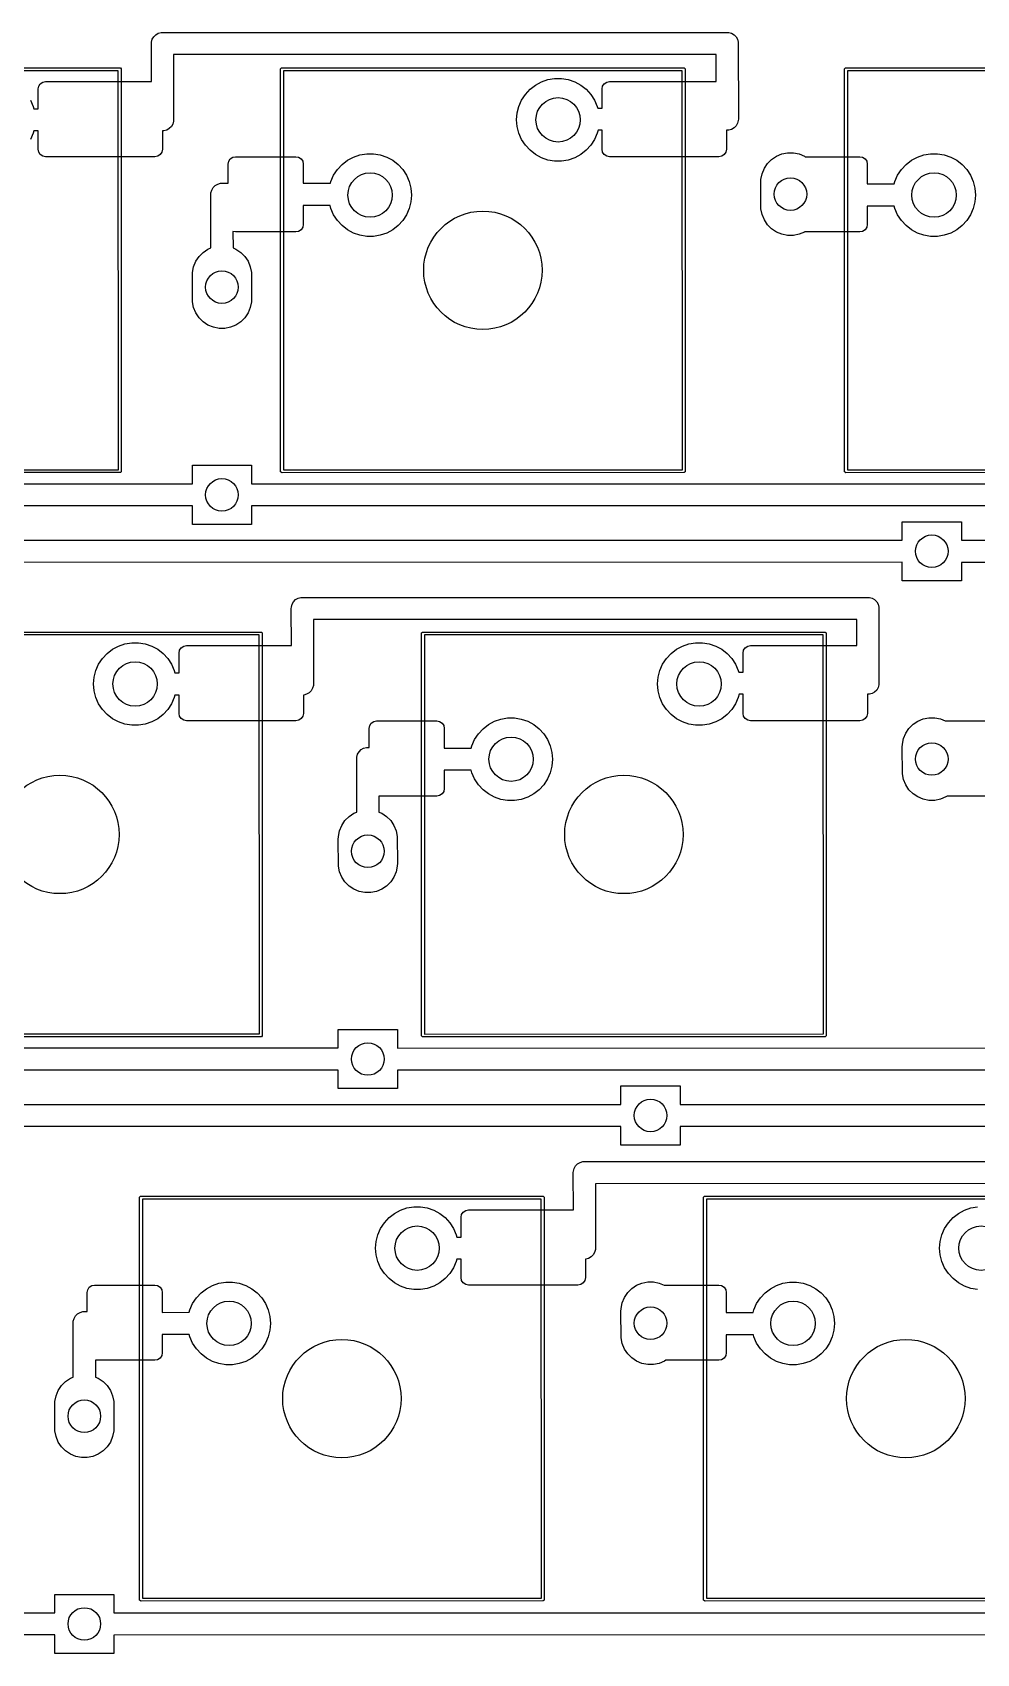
# Model space of a CAD drawing. Extents: x 12 to 499, y -206 to -17.
# Drawn here: x 186.4 to 218.3, y -113.8 to -59.1 of the extents above; entities that cross this region are included whole.
import ezdxf

# ---------------------------------------------------------------- set-up
doc = ezdxf.new("R2010")
doc.units = 0
doc.layers.add('BLACK', color=7, linetype='CONTINUOUS')

msp = doc.modelspace()

# ---------------------------------------------------------------- linework, layer by layer
at = {"layer": 'BLACK', "linetype": 'CONTINUOUS'}
for p, q in [((190.597172, -59.136492), (190.681952, -59.087545)), ((190.681952, -59.087545), (190.776511, -59.062208)), ((190.776511, -59.062208), (209.900858, -59.059)), ((209.900858, -59.059), (209.949805, -59.062208)), ((209.949805, -59.062208), (210.044364, -59.087545)), ((210.044364, -59.087545), (210.129144, -59.136492)), ((190.450458, -59.434), (190.453666, -59.385053)), ((190.452024, -60.715004), (190.450458, -59.434)), ((190.453666, -59.385053), (190.479003, -59.290494)), ((190.479003, -59.290494), (190.52795, -59.205714)), ((190.52795, -59.205714), (190.597172, -59.136492)), ((210.129144, -59.136492), (210.198366, -59.205714)), ((210.198366, -59.205714), (210.247313, -59.290494)), ((210.247313, -59.290494), (210.27265, -59.385053)), ((210.27265, -59.385053), (210.275858, -61.985004)), ((209.526316, -59.805863), (191.197768, -59.808937)), ((191.197768, -59.808937), (191.200458, -62.010004)), ((209.527439, -60.715004), (209.526316, -59.805863)), ((175.791906, -60.25881), (189.38104, -60.255004)), ((189.331052, -60.351217), (175.857253, -60.354991)), ((186.696435, -60.789399), (186.778838, -60.734339)), ((186.778838, -60.734339), (186.87604, -60.715004)), ((186.87604, -60.715004), (190.452024, -60.715004)), ((189.334826, -73.825016), (189.331052, -60.351217)), ((189.38104, -60.255004), (189.400174, -60.25881)), ((189.400174, -60.25881), (189.427234, -60.28587)), ((189.427234, -60.28587), (189.43104, -73.875004)), ((194.81102, -60.305004), (194.814826, -60.28587)), ((194.814826, -73.894138), (194.81102, -60.305004)), ((194.814826, -60.28587), (194.841886, -60.25881)), ((194.841886, -60.25881), (208.43102, -60.255004)), ((208.381032, -60.351217), (194.907233, -60.354991)), ((194.907233, -60.354991), (194.911007, -73.82879)), ((203.420293, -60.837971), (203.623646, -60.727921)), ((203.623646, -60.727921), (203.84234, -60.652844)), ((203.84234, -60.652844), (204.070409, -60.614786)), ((204.070409, -60.614786), (204.301631, -60.614786)), ((204.301631, -60.614786), (204.5297, -60.652844)), ((204.5297, -60.652844), (204.748394, -60.727921)), ((204.748394, -60.727921), (204.951747, -60.837971)), ((205.746415, -60.789399), (205.828818, -60.734339)), ((205.828818, -60.734339), (205.92602, -60.715004)), ((205.92602, -60.715004), (209.527439, -60.715004)), ((208.384806, -73.825016), (208.381032, -60.351217)), ((208.43102, -60.255004), (208.450154, -60.25881)), ((208.450154, -60.25881), (208.477214, -60.28587)), ((208.477214, -60.28587), (208.48102, -73.875004)), ((213.86101, -60.305004), (213.864816, -60.28587)), ((213.864816, -73.894138), (213.86101, -60.305004)), ((213.864816, -60.28587), (213.891876, -60.25881)), ((213.891876, -60.25881), (227.48101, -60.255004)), ((227.431022, -60.351217), (213.957223, -60.354991)), ((213.957223, -60.354991), (213.960997, -73.82879)), ((186.62204, -60.969004), (186.641375, -60.871802)), ((186.62204, -61.637353), (186.62204, -60.969004)), ((186.641375, -60.871802), (186.696435, -60.789399)), ((202.954757, -61.343678), (203.081223, -61.150106)), ((203.081223, -61.150106), (203.237826, -60.979991)), ((203.237826, -60.979991), (203.420293, -60.837971)), ((204.951747, -60.837971), (205.134214, -60.979991)), ((205.134214, -60.979991), (205.290817, -61.150106)), ((205.290817, -61.150106), (205.417283, -61.343678)), ((205.67202, -60.969004), (205.691355, -60.871802)), ((205.67202, -61.611857), (205.67202, -60.969004)), ((205.691355, -60.871802), (205.746415, -60.789399)), ((186.367303, -61.343678), (186.460184, -61.555425)), ((186.460184, -61.555425), (186.480951, -61.637432)), ((186.480951, -61.637432), (186.62204, -61.637353)), ((202.78602, -62.010004), (202.805114, -61.779572)), ((202.805114, -61.779572), (202.861876, -61.555425)), ((202.861876, -61.555425), (202.954757, -61.343678)), ((205.417283, -61.343678), (205.510164, -61.555425)), ((205.510164, -61.555425), (205.524487, -61.611987)), ((205.524487, -61.611987), (205.67202, -61.611857)), ((186.480526, -62.384252), (186.460184, -62.464583)), ((186.62204, -62.384173), (186.480526, -62.384252)), ((186.62204, -63.001004), (186.62204, -62.384173)), ((190.874405, -62.381796), (190.82204, -62.381825)), ((190.82204, -62.381825), (190.82204, -63.001004)), ((190.968964, -62.356459), (190.874405, -62.381796)), ((191.053744, -62.307512), (190.968964, -62.356459)), ((191.122966, -62.23829), (191.053744, -62.307512)), ((191.171913, -62.15351), (191.122966, -62.23829)), ((191.19725, -62.058951), (191.171913, -62.15351)), ((191.200458, -62.010004), (191.19725, -62.058951)), ((202.805114, -62.240436), (202.78602, -62.010004)), ((202.861876, -62.464583), (202.805114, -62.240436)), ((205.536949, -62.358811), (205.510164, -62.464583)), ((205.67202, -62.358692), (205.536949, -62.358811)), ((205.67202, -63.001004), (205.67202, -62.358692)), ((209.949805, -62.356796), (209.87202, -62.35691)), ((209.87202, -62.35691), (209.87202, -63.001004)), ((210.044364, -62.331459), (209.949805, -62.356796)), ((210.129144, -62.282512), (210.044364, -62.331459)), ((210.198366, -62.21329), (210.129144, -62.282512)), ((210.247313, -62.12851), (210.198366, -62.21329)), ((210.27265, -62.033951), (210.247313, -62.12851)), ((210.275858, -61.985004), (210.27265, -62.033951)), ((186.460184, -62.464583), (186.367303, -62.67633)), ((202.954757, -62.67633), (202.861876, -62.464583)), ((203.081223, -62.869902), (202.954757, -62.67633)), ((203.237826, -63.040017), (203.081223, -62.869902)), ((205.290817, -62.869902), (205.134214, -63.040017)), ((205.417283, -62.67633), (205.290817, -62.869902)), ((205.510164, -62.464583), (205.417283, -62.67633)), ((186.641375, -63.098206), (186.62204, -63.001004)), ((186.696435, -63.180609), (186.641375, -63.098206)), ((186.778838, -63.235669), (186.696435, -63.180609)), ((186.87604, -63.255004), (186.778838, -63.235669)), ((190.56804, -63.255004), (186.87604, -63.255004)), ((190.665242, -63.235669), (190.56804, -63.255004)), ((190.747645, -63.180609), (190.665242, -63.235669)), ((190.802705, -63.098206), (190.747645, -63.180609)), ((190.82204, -63.001004), (190.802705, -63.098206)), ((193.04002, -63.509004), (193.059355, -63.411802)), ((193.059355, -63.411802), (193.114415, -63.329399)), ((193.114415, -63.329399), (193.196818, -63.274339)), ((193.196818, -63.274339), (193.29402, -63.255004)), ((193.29402, -63.255004), (195.32602, -63.255004)), ((195.32602, -63.255004), (195.423222, -63.274339)), ((195.423222, -63.274339), (195.505625, -63.329399)), ((195.505625, -63.329399), (195.560685, -63.411802)), ((195.560685, -63.411802), (195.58002, -63.509004)), ((196.887826, -63.519991), (197.070293, -63.377971)), ((197.070293, -63.377971), (197.273646, -63.267921)), ((197.273646, -63.267921), (197.49234, -63.192844)), ((197.49234, -63.192844), (197.720409, -63.154786)), ((197.720409, -63.154786), (197.951631, -63.154786)), ((197.951631, -63.154786), (198.1797, -63.192844)), ((198.1797, -63.192844), (198.398394, -63.267921)), ((198.398394, -63.267921), (198.601747, -63.377971)), ((198.601747, -63.377971), (198.784214, -63.519991)), ((203.420293, -63.182037), (203.237826, -63.040017)), ((203.623646, -63.292087), (203.420293, -63.182037)), ((203.84234, -63.367164), (203.623646, -63.292087)), ((204.070409, -63.405222), (203.84234, -63.367164)), ((204.301631, -63.405222), (204.070409, -63.405222)), ((204.5297, -63.367164), (204.301631, -63.405222)), ((204.748394, -63.292087), (204.5297, -63.367164)), ((204.951747, -63.182037), (204.748394, -63.292087)), ((205.134214, -63.040017), (204.951747, -63.182037)), ((205.691355, -63.098206), (205.67202, -63.001004)), ((205.746415, -63.180609), (205.691355, -63.098206)), ((205.828818, -63.235669), (205.746415, -63.180609)), ((205.92602, -63.255004), (205.828818, -63.235669)), ((209.61802, -63.255004), (205.92602, -63.255004)), ((209.715222, -63.235669), (209.61802, -63.255004)), ((209.797625, -63.180609), (209.715222, -63.235669)), ((209.852685, -63.098206), (209.797625, -63.180609)), ((209.87202, -63.001004), (209.852685, -63.098206)), ((211.152537, -63.647203), (211.261448, -63.484207)), ((211.261448, -63.484207), (211.400065, -63.34559)), ((211.400065, -63.34559), (211.563061, -63.236679)), ((211.563061, -63.236679), (211.744173, -63.16166)), ((211.744173, -63.16166), (211.936441, -63.123415)), ((211.936441, -63.123415), (212.132475, -63.123415)), ((212.132475, -63.123415), (212.324743, -63.16166)), ((212.324743, -63.16166), (212.505855, -63.236679)), ((212.505855, -63.236679), (212.53328, -63.255004)), ((212.53328, -63.255004), (214.37601, -63.255004)), ((214.37601, -63.255004), (214.473212, -63.274339)), ((214.473212, -63.274339), (214.555615, -63.329399)), ((214.555615, -63.329399), (214.610675, -63.411802)), ((214.610675, -63.411802), (214.63001, -63.509004)), ((215.937816, -63.519991), (216.120283, -63.377971)), ((216.120283, -63.377971), (216.323636, -63.267921)), ((216.323636, -63.267921), (216.54233, -63.192844)), ((216.54233, -63.192844), (216.770399, -63.154786)), ((216.770399, -63.154786), (217.001621, -63.154786)), ((217.001621, -63.154786), (217.22969, -63.192844)), ((217.22969, -63.192844), (217.448384, -63.267921)), ((217.448384, -63.267921), (217.651737, -63.377971)), ((217.651737, -63.377971), (217.834204, -63.519991)), ((193.04002, -64.152672), (193.04002, -63.509004)), ((195.58002, -63.509004), (195.58002, -64.152028)), ((196.511876, -64.095425), (196.604757, -63.883678)), ((196.604757, -63.883678), (196.731223, -63.690106)), ((196.731223, -63.690106), (196.887826, -63.519991)), ((198.784214, -63.519991), (198.940817, -63.690106)), ((198.940817, -63.690106), (199.067283, -63.883678)), ((199.067283, -63.883678), (199.160164, -64.095425)), ((211.034458, -64.1186), (211.039273, -64.020583)), ((211.039273, -64.020583), (211.077518, -63.828315)), ((211.077518, -63.828315), (211.152537, -63.647203)), ((214.63001, -63.509004), (214.63001, -64.176436)), ((215.561866, -64.095425), (215.654747, -63.883678)), ((215.654747, -63.883678), (215.781213, -63.690106)), ((215.781213, -63.690106), (215.937816, -63.519991)), ((217.834204, -63.519991), (217.990807, -63.690106)), ((217.990807, -63.690106), (218.117273, -63.883678)), ((218.117273, -63.883678), (218.210154, -64.095425)), ((192.457058, -64.525004), (192.460266, -64.476057)), ((192.458883, -66.336393), (192.457058, -64.525004)), ((192.460266, -64.476057), (192.485603, -64.381498)), ((192.485603, -64.381498), (192.53455, -64.296718)), ((192.53455, -64.296718), (192.603772, -64.227496)), ((192.603772, -64.227496), (192.688552, -64.178549)), ((192.688552, -64.178549), (192.783111, -64.153212)), ((192.783111, -64.153212), (193.04002, -64.152672)), ((195.58002, -64.152028), (196.49775, -64.151204)), ((196.49775, -64.151204), (196.511876, -64.095425)), ((199.160164, -64.095425), (199.216926, -64.319572)), ((199.216926, -64.319572), (199.23602, -64.550004)), ((199.23602, -64.550004), (199.216926, -64.780436)), ((211.039273, -65.016617), (211.034458, -64.1186)), ((214.63001, -64.176436), (215.541497, -64.175857)), ((215.541497, -64.175857), (215.561866, -64.095425)), ((218.210154, -64.095425), (218.266916, -64.319572)), ((218.266916, -64.319572), (218.28601, -64.550004)), ((218.28601, -64.550004), (218.266916, -64.780436)), ((196.484898, -64.898052), (195.58002, -64.898864)), ((195.58002, -64.898864), (195.58002, -65.541004)), ((196.511876, -65.004583), (196.484898, -64.898052)), ((196.604757, -65.21633), (196.511876, -65.004583)), ((199.160164, -65.004583), (199.067283, -65.21633)), ((199.216926, -64.780436), (199.160164, -65.004583)), ((211.077518, -65.208885), (211.039273, -65.016617)), ((215.541125, -64.92268), (214.63001, -64.923259)), ((214.63001, -64.923259), (214.63001, -65.541004)), ((215.561866, -65.004583), (215.541125, -64.92268)), ((215.654747, -65.21633), (215.561866, -65.004583)), ((218.210154, -65.004583), (218.117273, -65.21633)), ((218.266916, -64.780436), (218.210154, -65.004583)), ((195.560685, -65.638206), (195.505625, -65.720609)), ((195.58002, -65.541004), (195.560685, -65.638206)), ((196.731223, -65.409902), (196.604757, -65.21633)), ((196.887826, -65.580017), (196.731223, -65.409902)), ((197.070293, -65.722037), (196.887826, -65.580017)), ((198.784214, -65.580017), (198.601747, -65.722037)), ((198.940817, -65.409902), (198.784214, -65.580017)), ((199.067283, -65.21633), (198.940817, -65.409902)), ((211.152537, -65.389997), (211.077518, -65.208885)), ((211.261448, -65.552993), (211.152537, -65.389997)), ((211.400065, -65.69161), (211.261448, -65.552993)), ((214.610675, -65.638206), (214.555615, -65.720609)), ((214.63001, -65.541004), (214.610675, -65.638206)), ((215.781213, -65.409902), (215.654747, -65.21633)), ((215.937816, -65.580017), (215.781213, -65.409902)), ((216.120283, -65.722037), (215.937816, -65.580017)), ((217.834204, -65.580017), (217.651737, -65.722037)), ((217.990807, -65.409902), (217.834204, -65.580017)), ((218.117273, -65.21633), (217.990807, -65.409902)), ((193.29402, -65.795004), (193.205161, -65.777328)), ((193.205161, -65.777328), (193.205725, -66.336598)), ((195.32602, -65.795004), (193.29402, -65.795004)), ((195.423222, -65.775669), (195.32602, -65.795004)), ((195.505625, -65.720609), (195.423222, -65.775669)), ((197.273646, -65.832087), (197.070293, -65.722037)), ((197.49234, -65.907164), (197.273646, -65.832087)), ((197.720409, -65.945222), (197.49234, -65.907164)), ((197.951631, -65.945222), (197.720409, -65.945222)), ((198.1797, -65.907164), (197.951631, -65.945222)), ((198.398394, -65.832087), (198.1797, -65.907164)), ((198.601747, -65.722037), (198.398394, -65.832087)), ((211.563061, -65.800521), (211.400065, -65.69161)), ((211.744173, -65.87554), (211.563061, -65.800521)), ((211.936441, -65.913785), (211.744173, -65.87554)), ((212.132475, -65.913785), (211.936441, -65.913785)), ((212.324743, -65.87554), (212.132475, -65.913785)), ((212.505855, -65.800521), (212.324743, -65.87554)), ((212.514112, -65.795004), (212.505855, -65.800521)), ((214.37601, -65.795004), (212.514112, -65.795004)), ((214.473212, -65.775669), (214.37601, -65.795004)), ((214.555615, -65.720609), (214.473212, -65.775669)), ((216.323636, -65.832087), (216.120283, -65.722037)), ((216.54233, -65.907164), (216.323636, -65.832087)), ((216.770399, -65.945222), (216.54233, -65.907164)), ((217.001621, -65.945222), (216.770399, -65.945222)), ((217.22969, -65.907164), (217.001621, -65.945222)), ((217.448384, -65.832087), (217.22969, -65.907164)), ((217.651737, -65.722037), (217.448384, -65.832087)), ((191.950137, -66.787603), (192.059048, -66.624607)), ((192.059048, -66.624607), (192.197665, -66.48599)), ((192.197665, -66.48599), (192.360661, -66.377079)), ((192.360661, -66.377079), (192.458883, -66.336393)), ((193.205725, -66.336598), (193.303455, -66.377079)), ((193.303455, -66.377079), (193.466451, -66.48599)), ((193.466451, -66.48599), (193.605068, -66.624607)), ((193.605068, -66.624607), (193.713979, -66.787603)), ((191.832058, -67.259), (191.836873, -67.160983)), ((191.836873, -68.157017), (191.832058, -67.259)), ((191.836873, -67.160983), (191.875118, -66.968715)), ((191.875118, -66.968715), (191.950137, -66.787603)), ((193.713979, -66.787603), (193.788998, -66.968715)), ((193.788998, -66.968715), (193.827243, -67.160983)), ((193.827243, -67.160983), (193.832058, -68.059)), ((191.875118, -68.349285), (191.836873, -68.157017)), ((191.950137, -68.530397), (191.875118, -68.349285)), ((193.788998, -68.349285), (193.713979, -68.530397)), ((193.827243, -68.157017), (193.788998, -68.349285)), ((193.832058, -68.059), (193.827243, -68.157017)), ((192.059048, -68.693393), (191.950137, -68.530397)), ((192.197665, -68.83201), (192.059048, -68.693393)), ((192.360661, -68.940921), (192.197665, -68.83201)), ((192.541773, -69.01594), (192.360661, -68.940921)), ((193.303455, -68.940921), (193.122343, -69.01594)), ((193.466451, -68.83201), (193.303455, -68.940921)), ((193.605068, -68.693393), (193.466451, -68.83201)), ((193.713979, -68.530397), (193.605068, -68.693393)), ((192.734041, -69.054185), (192.541773, -69.01594)), ((192.930075, -69.054185), (192.734041, -69.054185)), ((193.122343, -69.01594), (192.930075, -69.054185)), ((175.861027, -73.82879), (189.334826, -73.825016)), ((189.427234, -73.894138), (189.400174, -73.921198)), ((189.43104, -73.875004), (189.427234, -73.894138)), ((191.832058, -74.299084), (191.832058, -73.674)), ((191.832058, -73.674), (193.832058, -73.674)), ((193.832058, -73.674), (193.832058, -74.302119)), ((194.841886, -73.921198), (194.814826, -73.894138)), ((194.911007, -73.82879), (208.384806, -73.825016)), ((208.477214, -73.894138), (208.450154, -73.921198)), ((208.48102, -73.875004), (208.477214, -73.894138)), ((213.891876, -73.921198), (213.864816, -73.894138)), ((213.960997, -73.82879), (227.434796, -73.825016)), ((155.732058, -74.302119), (191.832058, -74.299084)), ((189.400174, -73.921198), (175.81104, -73.925004)), ((193.832058, -74.302119), (229.932058, -74.299084)), ((194.86102, -73.925004), (194.841886, -73.921198)), ((208.450154, -73.921198), (194.86102, -73.925004)), ((213.91101, -73.925004), (213.891876, -73.921198)), ((227.500144, -73.921198), (213.91101, -73.925004)), ((191.832058, -75.04588), (155.732058, -75.048915)), ((191.832058, -75.674), (191.832058, -75.04588)), ((229.932058, -75.04588), (193.832058, -75.048915)), ((193.832058, -75.048915), (193.832058, -75.674)), ((193.832058, -75.674), (191.832058, -75.674)), ((215.809658, -76.204084), (215.809658, -75.579)), ((215.809658, -75.579), (217.809658, -75.579)), ((217.809658, -75.579), (217.809658, -76.207119)), ((179.735058, -76.207119), (215.809658, -76.204084)), ((217.809658, -76.207119), (253.935058, -76.204084)), ((215.809658, -76.95088), (179.735058, -76.953915)), ((215.809658, -77.579), (215.809658, -76.95088)), ((253.935058, -76.95088), (217.809658, -76.953915)), ((217.809658, -76.953915), (217.809658, -77.579)), ((217.809658, -77.579), (215.809658, -77.579)), ((195.25235, -78.281114), (195.321572, -78.211892)), ((195.321572, -78.211892), (195.406352, -78.162945)), ((195.406352, -78.162945), (195.500911, -78.137608)), ((195.500911, -78.137608), (214.650658, -78.1344)), ((214.650658, -78.1344), (214.699605, -78.137608)), ((214.699605, -78.137608), (214.794164, -78.162945)), ((214.794164, -78.162945), (214.878944, -78.211892)), ((214.878944, -78.211892), (214.948166, -78.281114)), ((195.174858, -78.5094), (195.178066, -78.460453)), ((195.176407, -79.764994), (195.174858, -78.5094)), ((195.178066, -78.460453), (195.203403, -78.365894)), ((195.203403, -78.365894), (195.25235, -78.281114)), ((214.948166, -78.281114), (214.997113, -78.365894)), ((214.997113, -78.365894), (215.02245, -78.460453)), ((215.02245, -78.460453), (215.025658, -81.034994)), ((180.554386, -79.3088), (194.14352, -79.304994)), ((194.14352, -79.304994), (194.162654, -79.3088)), ((194.162654, -79.3088), (194.189714, -79.33586)), ((194.189714, -79.33586), (194.19352, -92.924994)), ((214.276121, -78.881262), (195.922173, -78.884337)), ((195.922173, -78.884337), (195.924858, -81.059994)), ((199.57351, -79.354994), (199.577316, -79.33586)), ((199.577316, -92.944128), (199.57351, -79.354994)), ((199.577316, -79.33586), (199.604376, -79.3088)), ((199.604376, -79.3088), (213.19351, -79.304994)), ((213.19351, -79.304994), (213.212644, -79.3088)), ((213.212644, -79.3088), (213.239704, -79.33586)), ((213.239704, -79.33586), (213.24351, -92.924994)), ((214.277223, -79.764994), (214.276121, -78.881262)), ((194.093532, -79.401207), (180.619733, -79.404981)), ((188.950326, -80.029981), (189.132793, -79.887961)), ((189.132793, -79.887961), (189.336146, -79.777911)), ((189.336146, -79.777911), (189.55484, -79.702834)), ((189.55484, -79.702834), (189.782909, -79.664776)), ((189.782909, -79.664776), (190.014131, -79.664776)), ((190.014131, -79.664776), (190.2422, -79.702834)), ((190.2422, -79.702834), (190.460894, -79.777911)), ((190.460894, -79.777911), (190.664247, -79.887961)), ((190.664247, -79.887961), (190.846714, -80.029981)), ((191.403855, -79.921792), (191.458915, -79.839389)), ((191.458915, -79.839389), (191.541318, -79.784329)), ((191.541318, -79.784329), (191.63852, -79.764994)), ((191.63852, -79.764994), (195.176407, -79.764994)), ((194.097306, -92.875006), (194.093532, -79.401207)), ((213.143522, -79.401207), (199.669723, -79.404981)), ((199.669723, -79.404981), (199.673497, -92.87878)), ((208.000316, -80.029981), (208.182783, -79.887961)), ((208.182783, -79.887961), (208.386136, -79.777911)), ((208.386136, -79.777911), (208.60483, -79.702834)), ((208.60483, -79.702834), (208.832899, -79.664776)), ((208.832899, -79.664776), (209.064121, -79.664776)), ((209.064121, -79.664776), (209.29219, -79.702834)), ((209.29219, -79.702834), (209.510884, -79.777911)), ((209.510884, -79.777911), (209.714237, -79.887961)), ((209.714237, -79.887961), (209.896704, -80.029981)), ((210.453845, -79.921792), (210.508905, -79.839389)), ((210.508905, -79.839389), (210.591308, -79.784329)), ((210.591308, -79.784329), (210.68851, -79.764994)), ((210.68851, -79.764994), (214.277223, -79.764994)), ((213.147296, -92.875006), (213.143522, -79.401207)), ((188.574376, -80.605415), (188.667257, -80.393668)), ((188.667257, -80.393668), (188.793723, -80.200096)), ((188.793723, -80.200096), (188.950326, -80.029981)), ((190.846714, -80.029981), (191.003317, -80.200096)), ((191.003317, -80.200096), (191.129783, -80.393668)), ((191.129783, -80.393668), (191.222664, -80.605415)), ((191.38452, -80.018994), (191.403855, -79.921792)), ((191.38452, -80.687338), (191.38452, -80.018994)), ((207.624366, -80.605415), (207.717247, -80.393668)), ((207.717247, -80.393668), (207.843713, -80.200096)), ((207.843713, -80.200096), (208.000316, -80.029981)), ((209.896704, -80.029981), (210.053307, -80.200096)), ((210.053307, -80.200096), (210.179773, -80.393668)), ((210.179773, -80.393668), (210.272654, -80.605415)), ((210.43451, -80.018994), (210.453845, -79.921792)), ((210.43451, -80.661847), (210.43451, -80.018994)), ((188.49852, -81.059994), (188.517614, -80.829562)), ((188.517614, -80.829562), (188.574376, -80.605415)), ((191.222664, -80.605415), (191.243429, -80.687417)), ((191.243429, -80.687417), (191.38452, -80.687338)), ((207.54851, -81.059994), (207.567604, -80.829562)), ((207.567604, -80.829562), (207.624366, -80.605415)), ((210.272654, -80.605415), (210.286977, -80.661977)), ((210.286977, -80.661977), (210.43451, -80.661847)), ((188.517614, -81.290426), (188.49852, -81.059994)), ((188.574376, -81.514573), (188.517614, -81.290426)), ((188.667257, -81.72632), (188.574376, -81.514573)), ((191.222664, -81.514573), (191.129783, -81.72632)), ((191.243007, -81.434237), (191.222664, -81.514573)), ((191.38452, -81.434157), (191.243007, -81.434237)), ((191.38452, -82.050994), (191.38452, -81.434157)), ((195.598805, -81.431786), (195.58452, -81.431794)), ((195.58452, -81.431794), (195.58452, -82.050994)), ((195.693364, -81.406449), (195.598805, -81.431786)), ((195.778144, -81.357502), (195.693364, -81.406449)), ((195.847366, -81.28828), (195.778144, -81.357502)), ((195.896313, -81.2035), (195.847366, -81.28828)), ((195.92165, -81.108941), (195.896313, -81.2035)), ((195.924858, -81.059994), (195.92165, -81.108941)), ((207.567604, -81.290426), (207.54851, -81.059994)), ((207.624366, -81.514573), (207.567604, -81.290426)), ((207.717247, -81.72632), (207.624366, -81.514573)), ((210.272654, -81.514573), (210.179773, -81.72632)), ((210.299439, -81.408801), (210.272654, -81.514573)), ((210.43451, -81.408682), (210.299439, -81.408801)), ((210.43451, -82.050994), (210.43451, -81.408682)), ((214.699605, -81.406786), (214.63451, -81.406882)), ((214.63451, -81.406882), (214.63451, -82.050994)), ((214.794164, -81.381449), (214.699605, -81.406786)), ((214.878944, -81.332502), (214.794164, -81.381449)), ((214.948166, -81.26328), (214.878944, -81.332502)), ((214.997113, -81.1785), (214.948166, -81.26328)), ((215.02245, -81.083941), (214.997113, -81.1785)), ((215.025658, -81.034994), (215.02245, -81.083941)), ((188.793723, -81.919892), (188.667257, -81.72632)), ((188.950326, -82.090007), (188.793723, -81.919892)), ((189.132793, -82.232027), (188.950326, -82.090007)), ((190.846714, -82.090007), (190.664247, -82.232027)), ((191.003317, -81.919892), (190.846714, -82.090007)), ((191.129783, -81.72632), (191.003317, -81.919892)), ((191.403855, -82.148196), (191.38452, -82.050994)), ((195.58452, -82.050994), (195.565185, -82.148196)), ((207.843713, -81.919892), (207.717247, -81.72632)), ((208.000316, -82.090007), (207.843713, -81.919892)), ((208.182783, -82.232027), (208.000316, -82.090007)), ((209.896704, -82.090007), (209.714237, -82.232027)), ((210.053307, -81.919892), (209.896704, -82.090007)), ((210.179773, -81.72632), (210.053307, -81.919892)), ((210.453845, -82.148196), (210.43451, -82.050994)), ((214.63451, -82.050994), (214.615175, -82.148196)), ((189.336146, -82.342077), (189.132793, -82.232027)), ((189.55484, -82.417154), (189.336146, -82.342077)), ((189.782909, -82.455212), (189.55484, -82.417154)), ((190.014131, -82.455212), (189.782909, -82.455212)), ((190.2422, -82.417154), (190.014131, -82.455212)), ((190.460894, -82.342077), (190.2422, -82.417154)), ((190.664247, -82.232027), (190.460894, -82.342077)), ((191.458915, -82.230599), (191.403855, -82.148196)), ((191.541318, -82.285659), (191.458915, -82.230599)), ((191.63852, -82.304994), (191.541318, -82.285659)), ((195.33052, -82.304994), (191.63852, -82.304994)), ((195.427722, -82.285659), (195.33052, -82.304994)), ((195.510125, -82.230599), (195.427722, -82.285659)), ((195.565185, -82.148196), (195.510125, -82.230599)), ((197.80251, -82.558994), (197.821845, -82.461792)), ((197.80251, -83.202985), (197.80251, -82.558994)), ((197.821845, -82.461792), (197.876905, -82.379389)), ((197.876905, -82.379389), (197.959308, -82.324329)), ((197.959308, -82.324329), (198.05651, -82.304994)), ((198.05651, -82.304994), (200.08851, -82.304994)), ((200.08851, -82.304994), (200.185712, -82.324329)), ((200.185712, -82.324329), (200.268115, -82.379389)), ((200.268115, -82.379389), (200.323175, -82.461792)), ((200.323175, -82.461792), (200.34251, -82.558994)), ((200.34251, -82.558994), (200.34251, -83.227018)), ((201.493713, -82.740096), (201.650316, -82.569981)), ((201.650316, -82.569981), (201.832783, -82.427961)), ((201.832783, -82.427961), (202.036136, -82.317911)), ((202.036136, -82.317911), (202.25483, -82.242834)), ((202.25483, -82.242834), (202.482899, -82.204776)), ((202.482899, -82.204776), (202.714121, -82.204776)), ((202.714121, -82.204776), (202.94219, -82.242834)), ((202.94219, -82.242834), (203.160884, -82.317911)), ((203.160884, -82.317911), (203.364237, -82.427961)), ((203.364237, -82.427961), (203.546704, -82.569981)), ((203.546704, -82.569981), (203.703307, -82.740096)), ((208.386136, -82.342077), (208.182783, -82.232027)), ((208.60483, -82.417154), (208.386136, -82.342077)), ((208.832899, -82.455212), (208.60483, -82.417154)), ((209.064121, -82.455212), (208.832899, -82.455212)), ((209.29219, -82.417154), (209.064121, -82.455212)), ((209.510884, -82.342077), (209.29219, -82.417154)), ((209.714237, -82.232027), (209.510884, -82.342077)), ((210.508905, -82.230599), (210.453845, -82.148196)), ((210.591308, -82.285659), (210.508905, -82.230599)), ((210.68851, -82.304994), (210.591308, -82.285659)), ((214.38051, -82.304994), (210.68851, -82.304994)), ((214.477712, -82.285659), (214.38051, -82.304994)), ((214.560115, -82.230599), (214.477712, -82.285659)), ((214.615175, -82.148196), (214.560115, -82.230599)), ((215.927737, -82.722603), (216.036648, -82.559607)), ((216.036648, -82.559607), (216.175265, -82.42099)), ((216.175265, -82.42099), (216.338261, -82.312079)), ((216.338261, -82.312079), (216.519373, -82.23706)), ((216.519373, -82.23706), (216.711641, -82.198815)), ((216.711641, -82.198815), (216.907675, -82.198815)), ((216.907675, -82.198815), (217.099943, -82.23706)), ((217.099943, -82.23706), (217.26395, -82.304994)), ((217.26395, -82.304994), (219.13849, -82.304994)), ((197.616152, -83.228539), (197.710711, -83.203202)), ((197.710711, -83.203202), (197.80251, -83.202985)), ((201.253908, -83.2262), (201.274366, -83.145415)), ((201.274366, -83.145415), (201.367247, -82.933668)), ((201.367247, -82.933668), (201.493713, -82.740096)), ((203.703307, -82.740096), (203.829773, -82.933668)), ((203.829773, -82.933668), (203.922654, -83.145415)), ((203.922654, -83.145415), (203.979416, -83.369562)), ((215.809658, -83.194), (215.814473, -83.095983)), ((215.814473, -84.092017), (215.809658, -83.194)), ((215.814473, -83.095983), (215.852718, -82.903715)), ((215.852718, -82.903715), (215.927737, -82.722603)), ((197.384658, -83.574994), (197.387866, -83.526047)), ((197.386483, -85.386393), (197.384658, -83.574994)), ((197.387866, -83.526047), (197.413203, -83.431488)), ((197.413203, -83.431488), (197.46215, -83.346708)), ((197.46215, -83.346708), (197.531372, -83.277486)), ((197.531372, -83.277486), (197.616152, -83.228539)), ((200.34251, -83.227018), (201.253908, -83.2262)), ((203.979416, -83.369562), (203.99851, -83.599994)), ((203.99851, -83.599994), (203.979416, -83.830426)), ((201.253718, -83.973036), (200.34251, -83.973854)), ((200.34251, -83.973854), (200.34251, -84.590994)), ((201.274366, -84.054573), (201.253718, -83.973036)), ((201.367247, -84.26632), (201.274366, -84.054573)), ((201.493713, -84.459892), (201.367247, -84.26632)), ((203.829773, -84.26632), (203.703307, -84.459892)), ((203.922654, -84.054573), (203.829773, -84.26632)), ((203.979416, -83.830426), (203.922654, -84.054573)), ((215.852718, -84.284285), (215.814473, -84.092017)), ((215.927737, -84.465397), (215.852718, -84.284285)), ((200.08851, -84.844994), (198.132779, -84.844994)), ((198.132779, -84.844994), (198.133325, -85.386598)), ((200.185712, -84.825659), (200.08851, -84.844994)), ((200.268115, -84.770599), (200.185712, -84.825659)), ((200.323175, -84.688196), (200.268115, -84.770599)), ((200.34251, -84.590994), (200.323175, -84.688196)), ((201.650316, -84.630007), (201.493713, -84.459892)), ((201.832783, -84.772027), (201.650316, -84.630007)), ((202.036136, -84.882077), (201.832783, -84.772027)), ((203.364237, -84.772027), (203.160884, -84.882077)), ((203.546704, -84.630007), (203.364237, -84.772027)), ((203.703307, -84.459892), (203.546704, -84.630007)), ((216.036648, -84.628393), (215.927737, -84.465397)), ((216.175265, -84.76701), (216.036648, -84.628393)), ((216.338261, -84.875921), (216.175265, -84.76701)), ((217.32734, -84.844994), (217.281055, -84.875921)), ((219.13849, -84.844994), (217.32734, -84.844994)), ((197.288261, -85.427079), (197.386483, -85.386393)), ((198.133325, -85.386598), (198.231055, -85.427079)), ((202.25483, -84.957154), (202.036136, -84.882077)), ((202.482899, -84.995212), (202.25483, -84.957154)), ((202.714121, -84.995212), (202.482899, -84.995212)), ((202.94219, -84.957154), (202.714121, -84.995212)), ((203.160884, -84.882077), (202.94219, -84.957154)), ((216.519373, -84.95094), (216.338261, -84.875921)), ((216.711641, -84.989185), (216.519373, -84.95094)), ((216.907675, -84.989185), (216.711641, -84.989185)), ((217.099943, -84.95094), (216.907675, -84.989185)), ((217.281055, -84.875921), (217.099943, -84.95094)), ((196.802718, -86.018715), (196.877737, -85.837603)), ((196.877737, -85.837603), (196.986648, -85.674607)), ((196.986648, -85.674607), (197.125265, -85.53599)), ((197.125265, -85.53599), (197.288261, -85.427079)), ((198.231055, -85.427079), (198.394051, -85.53599)), ((198.394051, -85.53599), (198.532668, -85.674607)), ((198.532668, -85.674607), (198.641579, -85.837603)), ((198.641579, -85.837603), (198.716598, -86.018715)), ((196.759658, -86.309), (196.764473, -86.210983)), ((196.764473, -87.207017), (196.759658, -86.309)), ((196.764473, -86.210983), (196.802718, -86.018715)), ((198.716598, -86.018715), (198.754843, -86.210983)), ((198.754843, -86.210983), (198.759658, -87.109)), ((196.802718, -87.399285), (196.764473, -87.207017)), ((196.877737, -87.580397), (196.802718, -87.399285)), ((196.986648, -87.743393), (196.877737, -87.580397)), ((198.641579, -87.580397), (198.532668, -87.743393)), ((198.716598, -87.399285), (198.641579, -87.580397)), ((198.754843, -87.207017), (198.716598, -87.399285)), ((198.759658, -87.109), (198.754843, -87.207017)), ((197.125265, -87.88201), (196.986648, -87.743393)), ((197.288261, -87.990921), (197.125265, -87.88201)), ((197.469373, -88.06594), (197.288261, -87.990921)), ((197.661641, -88.104185), (197.469373, -88.06594)), ((197.857675, -88.104185), (197.661641, -88.104185)), ((198.049943, -88.06594), (197.857675, -88.104185)), ((198.231055, -87.990921), (198.049943, -88.06594)), ((198.394051, -87.88201), (198.231055, -87.990921)), ((198.532668, -87.743393), (198.394051, -87.88201)), ((194.162654, -92.971188), (180.57352, -92.974994)), ((180.623507, -92.87878), (194.097306, -92.875006)), ((194.189714, -92.944128), (194.162654, -92.971188)), ((194.19352, -92.924994), (194.189714, -92.944128)), ((196.759658, -93.34909), (196.759658, -92.724)), ((196.759658, -92.724), (198.759658, -92.724)), ((198.759658, -92.724), (198.759658, -93.352125)), ((199.604376, -92.971188), (199.577316, -92.944128)), ((199.62351, -92.974994), (199.604376, -92.971188)), ((213.212644, -92.971188), (199.62351, -92.974994)), ((199.673497, -92.87878), (213.147296, -92.875006)), ((213.239704, -92.944128), (213.212644, -92.971188)), ((213.24351, -92.924994), (213.239704, -92.944128)), ((160.576058, -93.352118), (196.759658, -93.34909)), ((198.759658, -93.352125), (234.885058, -93.349073)), ((196.759658, -94.095886), (160.576058, -94.098914)), ((196.759658, -94.724), (196.759658, -94.095886)), ((234.885058, -94.095869), (198.759658, -94.098921)), ((198.759658, -94.098921), (198.759658, -94.724)), ((206.310058, -95.254084), (206.310058, -94.629)), ((206.310058, -94.629), (208.310058, -94.629)), ((208.310058, -94.629), (208.310058, -95.257119)), ((198.759658, -94.724), (196.759658, -94.724)), ((170.235458, -95.257119), (206.310058, -95.254084)), ((208.310058, -95.257119), (244.435458, -95.254084)), ((206.310058, -96.00088), (170.235458, -96.003915)), ((206.310058, -96.629), (206.310058, -96.00088)), ((244.435458, -96.00088), (208.310058, -96.003915)), ((208.310058, -96.003915), (208.310058, -96.629)), ((208.310058, -96.629), (206.310058, -96.629)), ((204.703066, -97.510453), (204.728403, -97.415894)), ((204.728403, -97.415894), (204.77735, -97.331114)), ((204.77735, -97.331114), (204.846572, -97.261892)), ((204.846572, -97.261892), (204.931352, -97.212945)), ((204.931352, -97.212945), (205.025911, -97.187608)), ((205.025911, -97.187608), (224.150258, -97.1844)), ((204.699858, -97.5594), (204.703066, -97.510453)), ((204.701407, -98.814999), (204.699858, -97.5594)), ((223.775721, -97.931263), (205.447173, -97.934337)), ((205.447173, -97.934337), (205.449858, -100.109999)), ((190.04853, -98.404999), (190.052336, -98.385865)), ((190.052336, -111.994133), (190.04853, -98.404999)), ((190.052336, -98.385865), (190.079396, -98.358805)), ((190.079396, -98.358805), (203.66853, -98.354999)), ((203.618542, -98.451212), (190.144743, -98.454986)), ((190.144743, -98.454986), (190.148517, -111.928785)), ((203.622316, -111.925011), (203.618542, -98.451212)), ((203.66853, -98.354999), (203.687664, -98.358805)), ((203.687664, -98.358805), (203.714724, -98.385865)), ((203.714724, -98.385865), (203.71853, -111.974999)), ((209.09852, -98.404999), (209.102326, -98.385865)), ((209.102326, -111.994133), (209.09852, -98.404999)), ((209.102326, -98.385865), (209.129386, -98.358805)), ((209.129386, -98.358805), (222.71852, -98.354999)), ((222.668532, -98.451212), (209.194733, -98.454986)), ((209.194733, -98.454986), (209.198507, -111.928785)), ((198.318733, -99.250101), (198.475336, -99.079986)), ((198.475336, -99.079986), (198.657803, -98.937966)), ((198.657803, -98.937966), (198.861156, -98.827916)), ((198.861156, -98.827916), (199.07985, -98.752839)), ((199.07985, -98.752839), (199.307919, -98.714781)), ((199.307919, -98.714781), (199.539141, -98.714781)), ((199.539141, -98.714781), (199.76721, -98.752839)), ((199.76721, -98.752839), (199.985904, -98.827916)), ((199.985904, -98.827916), (200.189257, -98.937966)), ((200.189257, -98.937966), (200.371724, -99.079986)), ((200.371724, -99.079986), (200.528327, -99.250101)), ((200.90953, -99.068999), (200.928865, -98.971797)), ((200.90953, -99.737343), (200.90953, -99.068999)), ((200.928865, -98.971797), (200.983925, -98.889394)), ((200.983925, -98.889394), (201.066328, -98.834334)), ((201.066328, -98.834334), (201.16353, -98.814999)), ((201.16353, -98.814999), (204.701407, -98.814999)), ((217.368723, -99.250101), (217.525326, -99.079986)), ((217.525326, -99.079986), (217.707793, -98.937966)), ((217.707793, -98.937966), (217.911146, -98.827916)), ((217.911146, -98.827916), (218.12984, -98.752839)), ((218.12984, -98.752839), (218.357909, -98.714781)), ((198.099386, -99.65542), (198.192267, -99.443673)), ((198.192267, -99.443673), (198.318733, -99.250101)), ((200.528327, -99.250101), (200.654793, -99.443673)), ((200.654793, -99.443673), (200.747674, -99.65542)), ((217.149376, -99.65542), (217.242257, -99.443673)), ((217.242257, -99.443673), (217.368723, -99.250101)), ((198.02353, -100.109999), (198.042624, -99.879567)), ((198.042624, -100.340431), (198.02353, -100.109999)), ((198.042624, -99.879567), (198.099386, -99.65542)), ((200.747674, -99.65542), (200.768439, -99.737422)), ((200.768439, -99.737422), (200.90953, -99.737343)), ((205.44665, -100.158946), (205.421313, -100.253505)), ((205.449858, -100.109999), (205.44665, -100.158946)), ((217.07352, -100.109999), (217.092614, -99.879567)), ((217.092614, -100.340431), (217.07352, -100.109999)), ((217.092614, -99.879567), (217.149376, -99.65542)), ((198.099386, -100.564578), (198.042624, -100.340431)), ((198.192267, -100.776325), (198.099386, -100.564578)), ((200.747674, -100.564578), (200.654793, -100.776325)), ((200.768017, -100.484242), (200.747674, -100.564578)), ((200.90953, -100.484162), (200.768017, -100.484242)), ((200.90953, -101.100999), (200.90953, -100.484162)), ((205.123805, -100.481791), (205.10953, -100.481799)), ((205.10953, -100.481799), (205.10953, -101.100999)), ((205.218364, -100.456454), (205.123805, -100.481791)), ((205.303144, -100.407507), (205.218364, -100.456454)), ((205.372366, -100.338285), (205.303144, -100.407507)), ((205.421313, -100.253505), (205.372366, -100.338285)), ((217.149376, -100.564578), (217.092614, -100.340431)), ((217.242257, -100.776325), (217.149376, -100.564578)), ((192.72985, -101.292839), (192.957919, -101.254781)), ((192.957919, -101.254781), (193.189141, -101.254781)), ((193.189141, -101.254781), (193.41721, -101.292839)), ((198.318733, -100.969897), (198.192267, -100.776325)), ((198.475336, -101.140012), (198.318733, -100.969897)), ((198.657803, -101.282032), (198.475336, -101.140012)), ((200.371724, -101.140012), (200.189257, -101.282032)), ((200.528327, -100.969897), (200.371724, -101.140012)), ((200.654793, -100.776325), (200.528327, -100.969897)), ((200.928865, -101.198201), (200.90953, -101.100999)), ((200.983925, -101.280604), (200.928865, -101.198201)), ((205.090195, -101.198201), (205.035135, -101.280604)), ((205.10953, -101.100999), (205.090195, -101.198201)), ((207.019773, -101.28706), (207.212041, -101.248815)), ((207.212041, -101.248815), (207.408075, -101.248815)), ((207.408075, -101.248815), (207.600343, -101.28706)), ((211.77984, -101.292839), (212.007909, -101.254781)), ((212.007909, -101.254781), (212.239131, -101.254781)), ((212.239131, -101.254781), (212.4672, -101.292839)), ((217.368723, -100.969897), (217.242257, -100.776325)), ((217.525326, -101.140012), (217.368723, -100.969897)), ((217.707793, -101.282032), (217.525326, -101.140012)), ((188.27753, -101.608999), (188.296865, -101.511797)), ((188.27753, -102.252883), (188.27753, -101.608999)), ((188.296865, -101.511797), (188.351925, -101.429394)), ((188.351925, -101.429394), (188.434328, -101.374334)), ((188.434328, -101.374334), (188.53153, -101.354999)), ((188.53153, -101.354999), (190.56353, -101.354999)), ((190.56353, -101.354999), (190.660732, -101.374334)), ((190.660732, -101.374334), (190.743135, -101.429394)), ((190.743135, -101.429394), (190.798195, -101.511797)), ((190.798195, -101.511797), (190.81753, -101.608999)), ((190.81753, -101.608999), (190.81753, -102.277023)), ((191.842267, -101.983673), (191.968733, -101.790101)), ((191.968733, -101.790101), (192.125336, -101.619986)), ((192.125336, -101.619986), (192.307803, -101.477966)), ((192.307803, -101.477966), (192.511156, -101.367916)), ((192.511156, -101.367916), (192.72985, -101.292839)), ((193.41721, -101.292839), (193.635904, -101.367916)), ((193.635904, -101.367916), (193.839257, -101.477966)), ((193.839257, -101.477966), (194.021724, -101.619986)), ((194.021724, -101.619986), (194.178327, -101.790101)), ((194.178327, -101.790101), (194.304793, -101.983673)), ((198.861156, -101.392082), (198.657803, -101.282032)), ((199.07985, -101.467159), (198.861156, -101.392082)), ((199.307919, -101.505217), (199.07985, -101.467159)), ((199.539141, -101.505217), (199.307919, -101.505217)), ((199.76721, -101.467159), (199.539141, -101.505217)), ((199.985904, -101.392082), (199.76721, -101.467159)), ((200.189257, -101.282032), (199.985904, -101.392082)), ((201.066328, -101.335664), (200.983925, -101.280604)), ((201.16353, -101.354999), (201.066328, -101.335664)), ((204.85553, -101.354999), (201.16353, -101.354999)), ((204.952732, -101.335664), (204.85553, -101.354999)), ((205.035135, -101.280604), (204.952732, -101.335664)), ((206.353118, -101.953715), (206.428137, -101.772603)), ((206.428137, -101.772603), (206.537048, -101.609607)), ((206.537048, -101.609607), (206.675665, -101.47099)), ((206.675665, -101.47099), (206.838661, -101.362079)), ((206.838661, -101.362079), (207.019773, -101.28706)), ((207.600343, -101.28706), (207.764362, -101.354999)), ((207.764362, -101.354999), (209.61352, -101.354999)), ((209.61352, -101.354999), (209.710722, -101.374334)), ((209.710722, -101.374334), (209.793125, -101.429394)), ((209.793125, -101.429394), (209.848185, -101.511797)), ((209.848185, -101.511797), (209.86752, -101.608999)), ((209.86752, -101.608999), (209.86752, -102.286413)), ((210.892257, -101.983673), (211.018723, -101.790101)), ((211.018723, -101.790101), (211.175326, -101.619986)), ((211.175326, -101.619986), (211.357793, -101.477966)), ((211.357793, -101.477966), (211.561146, -101.367916)), ((211.561146, -101.367916), (211.77984, -101.292839)), ((212.4672, -101.292839), (212.685894, -101.367916)), ((212.685894, -101.367916), (212.889247, -101.477966)), ((212.889247, -101.477966), (213.071714, -101.619986)), ((213.071714, -101.619986), (213.228317, -101.790101)), ((213.228317, -101.790101), (213.354783, -101.983673)), ((217.911146, -101.392082), (217.707793, -101.282032)), ((218.12984, -101.467159), (217.911146, -101.392082)), ((218.357909, -101.505217), (218.12984, -101.467159)), ((187.88635, -102.396713), (187.955572, -102.327491)), ((187.955572, -102.327491), (188.040352, -102.278544)), ((188.040352, -102.278544), (188.134911, -102.253207)), ((188.134911, -102.253207), (188.27753, -102.252883)), ((190.81753, -102.277023), (191.728928, -102.276205)), ((191.728928, -102.276205), (191.749386, -102.19542)), ((191.749386, -102.19542), (191.842267, -101.983673)), ((194.304793, -101.983673), (194.397674, -102.19542)), ((194.397674, -102.19542), (194.454436, -102.419567)), ((206.310058, -102.244), (206.314873, -102.145983)), ((206.314873, -103.142017), (206.310058, -102.244)), ((206.314873, -102.145983), (206.353118, -101.953715)), ((209.86752, -102.286413), (210.776477, -102.285843)), ((210.776477, -102.285843), (210.799376, -102.19542)), ((210.799376, -102.19542), (210.892257, -101.983673)), ((213.354783, -101.983673), (213.447664, -102.19542)), ((213.447664, -102.19542), (213.504426, -102.419567)), ((187.808858, -102.624999), (187.812066, -102.576052)), ((187.810694, -104.461789), (187.808858, -102.624999)), ((187.812066, -102.576052), (187.837403, -102.481493)), ((187.837403, -102.481493), (187.88635, -102.396713)), ((194.454436, -102.880431), (194.397674, -103.104578)), ((194.454436, -102.419567), (194.47353, -102.649999)), ((194.47353, -102.649999), (194.454436, -102.880431)), ((213.504426, -102.880431), (213.447664, -103.104578)), ((213.504426, -102.419567), (213.52352, -102.649999)), ((213.52352, -102.649999), (213.504426, -102.880431)), ((191.728738, -103.023041), (190.81753, -103.023859)), ((190.81753, -103.023859), (190.81753, -103.640999)), ((191.749386, -103.104578), (191.728738, -103.023041)), ((191.842267, -103.316325), (191.749386, -103.104578)), ((191.968733, -103.509897), (191.842267, -103.316325)), ((194.304793, -103.316325), (194.178327, -103.509897)), ((194.397674, -103.104578), (194.304793, -103.316325)), ((206.353118, -103.334285), (206.314873, -103.142017)), ((206.428137, -103.515397), (206.353118, -103.334285)), ((210.781164, -103.032663), (209.86752, -103.033236)), ((209.86752, -103.033236), (209.86752, -103.640999)), ((210.799376, -103.104578), (210.781164, -103.032663)), ((210.892257, -103.316325), (210.799376, -103.104578)), ((211.018723, -103.509897), (210.892257, -103.316325)), ((213.354783, -103.316325), (213.228317, -103.509897)), ((213.447664, -103.104578), (213.354783, -103.316325)), ((190.56353, -103.894999), (188.556969, -103.894999)), ((188.556969, -103.894999), (188.557535, -104.462002)), ((190.660732, -103.875664), (190.56353, -103.894999)), ((190.743135, -103.820604), (190.660732, -103.875664)), ((190.798195, -103.738201), (190.743135, -103.820604)), ((190.81753, -103.640999), (190.798195, -103.738201)), ((192.125336, -103.680012), (191.968733, -103.509897)), ((192.307803, -103.822032), (192.125336, -103.680012)), ((192.511156, -103.932082), (192.307803, -103.822032)), ((192.72985, -104.007159), (192.511156, -103.932082)), ((193.635904, -103.932082), (193.41721, -104.007159)), ((193.839257, -103.822032), (193.635904, -103.932082)), ((194.021724, -103.680012), (193.839257, -103.822032)), ((194.178327, -103.509897), (194.021724, -103.680012)), ((206.537048, -103.678393), (206.428137, -103.515397)), ((206.675665, -103.81701), (206.537048, -103.678393)), ((206.838661, -103.925921), (206.675665, -103.81701)), ((207.019773, -104.00094), (206.838661, -103.925921)), ((207.212041, -104.039185), (207.019773, -104.00094)), ((207.600343, -104.00094), (207.408075, -104.039185)), ((207.781455, -103.925921), (207.600343, -104.00094)), ((207.827733, -103.894999), (207.781455, -103.925921)), ((209.61352, -103.894999), (207.827733, -103.894999)), ((209.710722, -103.875664), (209.61352, -103.894999)), ((209.793125, -103.820604), (209.710722, -103.875664)), ((209.848185, -103.738201), (209.793125, -103.820604)), ((209.86752, -103.640999), (209.848185, -103.738201)), ((211.175326, -103.680012), (211.018723, -103.509897)), ((211.357793, -103.822032), (211.175326, -103.680012)), ((211.561146, -103.932082), (211.357793, -103.822032)), ((211.77984, -104.007159), (211.561146, -103.932082)), ((212.685894, -103.932082), (212.4672, -104.007159)), ((212.889247, -103.822032), (212.685894, -103.932082)), ((213.071714, -103.680012), (212.889247, -103.822032)), ((213.228317, -103.509897), (213.071714, -103.680012)), ((187.549465, -104.61139), (187.712461, -104.502479)), ((187.712461, -104.502479), (187.810694, -104.461789)), ((188.557535, -104.462002), (188.655255, -104.502479)), ((188.655255, -104.502479), (188.818251, -104.61139)), ((192.957919, -104.045217), (192.72985, -104.007159)), ((193.189141, -104.045217), (192.957919, -104.045217)), ((193.41721, -104.007159), (193.189141, -104.045217)), ((207.408075, -104.039185), (207.212041, -104.039185)), ((212.007909, -104.045217), (211.77984, -104.007159)), ((212.239131, -104.045217), (212.007909, -104.045217)), ((212.4672, -104.007159), (212.239131, -104.045217)), ((187.188673, -105.286383), (187.226918, -105.094115)), ((187.226918, -105.094115), (187.301937, -104.913003)), ((187.301937, -104.913003), (187.410848, -104.750007)), ((187.410848, -104.750007), (187.549465, -104.61139)), ((188.818251, -104.61139), (188.956868, -104.750007)), ((188.956868, -104.750007), (189.065779, -104.913003)), ((189.065779, -104.913003), (189.140798, -105.094115)), ((189.140798, -105.094115), (189.179043, -105.286383)), ((187.183858, -105.3844), (187.188673, -105.286383)), ((187.188673, -106.282417), (187.183858, -105.3844)), ((189.179043, -105.286383), (189.183858, -106.1844)), ((189.183858, -106.1844), (189.179043, -106.282417)), ((187.226918, -106.474685), (187.188673, -106.282417)), ((187.301937, -106.655797), (187.226918, -106.474685)), ((187.410848, -106.818793), (187.301937, -106.655797)), ((189.065779, -106.655797), (188.956868, -106.818793)), ((189.140798, -106.474685), (189.065779, -106.655797)), ((189.179043, -106.282417), (189.140798, -106.474685)), ((187.549465, -106.95741), (187.410848, -106.818793)), ((187.712461, -107.066321), (187.549465, -106.95741)), ((187.893573, -107.14134), (187.712461, -107.066321)), ((188.085841, -107.179585), (187.893573, -107.14134)), ((188.281875, -107.179585), (188.085841, -107.179585)), ((188.474143, -107.14134), (188.281875, -107.179585)), ((188.655255, -107.066321), (188.474143, -107.14134)), ((188.818251, -106.95741), (188.655255, -107.066321)), ((188.956868, -106.818793), (188.818251, -106.95741)), ((187.183858, -112.424484), (187.183858, -111.7994)), ((187.183858, -111.7994), (189.183858, -111.7994)), ((189.183858, -111.7994), (189.183858, -112.427519)), ((190.079396, -112.021193), (190.052336, -111.994133)), ((190.09853, -112.024999), (190.079396, -112.021193)), ((203.687664, -112.021193), (190.09853, -112.024999)), ((190.148517, -111.928785), (203.622316, -111.925011)), ((203.714724, -111.994133), (203.687664, -112.021193)), ((203.71853, -111.974999), (203.714724, -111.994133)), ((209.129386, -112.021193), (209.102326, -111.994133)), ((209.14852, -112.024999), (209.129386, -112.021193)), ((222.737654, -112.021193), (209.14852, -112.024999)), ((209.198507, -111.928785), (222.672306, -111.925011)), ((151.083858, -112.427519), (187.183858, -112.424484)), ((189.183858, -112.427519), (225.334658, -112.424483)), ((187.183858, -113.17128), (151.083858, -113.174315)), ((187.183858, -113.7994), (187.183858, -113.17128)), ((225.334658, -113.17128), (189.183858, -113.174316)), ((189.183858, -113.174316), (189.183858, -113.7994)), ((189.183858, -113.7994), (187.183858, -113.7994))]:
    msp.add_line(p, q, dxfattribs=at)
at = {"layer": 'BLACK'}
for centre, radius in [((204.18602, -62.010004), 0.75), ((197.83602, -64.550004), 0.75), ((212.034458, -64.5186), 0.55), ((216.88601, -64.550004), 0.75), ((201.64602, -67.090004), 2), ((192.832058, -67.659), 0.55), ((192.832058, -74.674), 0.55), ((216.809658, -76.579), 0.55), ((189.89852, -81.059994), 0.75), ((208.94851, -81.059994), 0.75), ((202.59851, -83.599994), 0.75), ((216.809658, -83.594), 0.55), ((187.35852, -86.139994), 2), ((206.40851, -86.139994), 2), ((197.759658, -86.709), 0.55), ((197.759658, -93.724), 0.55), ((207.310058, -95.629), 0.55), ((199.42353, -100.109999), 0.75), ((218.47352, -100.109999), 0.75), ((193.07353, -102.649999), 0.75), ((207.310058, -102.644), 0.55), ((212.12352, -102.649999), 0.75), ((196.88353, -105.189999), 2), ((215.93352, -105.189999), 2), ((188.183858, -105.7844), 0.55), ((188.183858, -112.7994), 0.55)]:
    msp.add_circle(centre, radius, dxfattribs=at)

doc.saveas('drawing.dxf')
